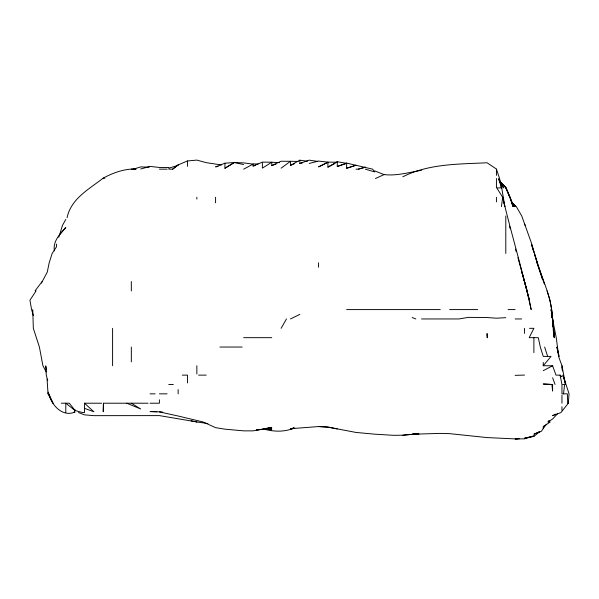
<?xml version="1.0" encoding="UTF-8"?>
<svg xmlns="http://www.w3.org/2000/svg" width="599" height="599" viewBox="0 0 599 599"><rect width="100%" height="100%" fill="white"/><g stroke="black" fill="none" stroke-linecap="round" stroke-linejoin="round"><path stroke-width="0.9" d="M54.374 250.869C52.705 241.33 59.937 233.954 65.793 227.515L59.623 234.696L58.754 237.249M103.455 403.209L103.238 411.663L103.455 403.209L148.11 403.209M555.595 414.134L552.6 415.691L560.949 412.569L568.309 403.209L569.05 393.843L563 375.124L565.516 384.483L561.959 365.757L558.545 356.398M563.547 393.843L564.572 384.483L562.783 384.483M501.445 206.61L502.658 197.251L496.743 187.884L501.73 187.884L504.852 206.61L502.658 197.251C511.628 234.83 522.934 271.886 531.156 309.593L529.284 300.226M75.152 411.962C62.663 417.593 51.402 405.194 48.856 393.843L53.026 403.209L48.04 393.843L48.272 392.143M67.081 217.677C70.944 198.928 88.772 189.269 102.699 178.524M59.623 234.696L62.498 225.336L65.793 219.414M41.421 283.065L47.261 272.141L49.185 262.781L52.18 253.422L56.433 246.885L56.433 244.055M524.514 375.079L515.155 375.348M74.044 412.569L75.152 409.783M281.111 328.312L286.472 318.953M539.392 431.654L533.881 434.215L541.384 431.295L543.241 428.577L543.241 426.832L550.219 421.928L548.025 421.928L549.043 420.423M543.241 428.577L546.415 424.144M42.162 281.508L35.049 290.867L36.097 290.867L29.95 300.226L31.575 309.593L33.319 315.546M561.959 376.232L561.959 376.823L560.08 375.124L555.999 375.124L552.6 365.757L543.241 365.757L551.035 356.398L543.241 356.398L540.313 347.038L538.299 337.671L529.202 337.671L533.881 328.312L529.486 328.312M557.392 413.864L552.6 419.03L548.025 421.928M543.241 426.832L544.431 425.612M533.881 436.401L533.881 435.99L524.514 438.206L533.881 436.401L539.482 431.857M168.768 169.165L172.662 169.165L178.135 164.882L187.494 160.959L196.854 160.098L206.221 162.651L221.533 164.972M281.111 168.169L290.47 161.303L298.13 161.438M172.662 169.165L178.135 164.882M224.939 168.252L234.299 162.524L224.939 163.19L224.939 168.252L234.299 162.524L243.666 162.891L253.025 164.119L243.666 169.165M337.282 162.202L327.923 162.142L318.556 166.896L327.923 162.381L327.923 167.143L337.282 161.708L346.641 163.355L337.282 166.5L337.282 161.708M258.132 164.074L253.025 163.856L253.025 166.005L262.384 162.119L271.751 162.232L271.751 165.496L281.111 161.251L290.47 161.303L290.47 165.384L299.837 160.18L307.497 161.243M327.923 167.143L334.938 163.437M543.241 370.676L552.6 365.757M103.238 178.524L103.238 178.128C113.001 172.782 124.33 168.768 135.576 168.97M290.47 318.953L299.837 314.378M375.438 178.524L384.086 174.594C396.778 176.076 409.147 172.377 421.539 170.273M290.47 165.384L294.73 163.609M402.813 176.802C428.884 163.632 458.647 164.186 487.069 162.771L496.429 169.045L496.429 175.417M224.939 163.19L215.58 166.874L218.133 166.447M293.877 428.143C284.181 432.261 273.211 431.767 263.238 428.906M337.282 166.5L346.641 163.1L372.645 169.165L374.727 171.943L365.368 169.165M299.837 160.18L299.837 163.43L309.196 160.15L317.71 161.408M346.641 168.244L356.001 165.264L346.641 168.244L346.641 163.1M178.135 165.317L168.768 168.229L168.768 167.57L159.409 167.465L150.05 166.41L140.683 169.008M133.39 169.165L140.683 166.911L149.196 167.151M418.132 433.961L412.172 434.245L440.258 433.391L449.624 433.654L487.069 437.577L515.155 438.902L524.514 438.85L533.881 435.99M271.751 165.496L276.004 164.238M358.314 169.165L365.368 167.173L358.314 169.165L356.001 169.165M294.73 428.053L290.47 429.206L293.877 427.978L290.47 428.719L318.556 426.555L327.923 427.087L356.001 432.441L374.727 434.178L393.453 435.316L402.813 435.203L416.432 433.953M309.196 163.43L318.556 161.071L327.923 162.142M299.837 163.43L302.39 162.898M253.025 166.005L255.578 165.526M402.813 435.203L416.432 433.938M258.132 429.805L256.432 429.977L262.384 429.416L271.751 427.372L253.025 430.876L243.666 430.853L224.939 429.169L215.58 427.656L202.949 421.928L178.135 416.013L159.409 411.902L150.05 411.573L156.856 411.723M259.831 429.625L271.751 428.248L268.345 428.255M412.172 434.492L418.986 433.99M505.796 317.665L496.429 318.204L487.069 317.537L468.343 317.373L458.984 318.953L421.539 318.953M519.408 438.775L515.155 438.902L517.708 438.768M131.323 169.165L136.123 169.165M159.409 169.165L167.196 169.165M496.429 169.165L499.588 178.524L501.311 187.884M346.641 309.593L440.258 309.593M449.624 309.593L477.71 309.593M508.072 309.593L515.155 309.593M515.155 318.953L521.624 318.953M243.666 337.671L271.751 337.671M219.915 347.038L242.123 347.038M182.261 375.124L187.494 375.124L187.494 382.971M198.554 375.124L206.221 375.124M168.768 384.483L173.336 384.483M551.919 384.483L552.6 384.483L552.6 391.072L551.919 384.483L543.241 384.011L552.6 384.483M150.05 393.843L155.119 393.843M159.409 393.843L167.106 393.843M61.323 403.209L69.282 403.209L75.152 410.547L82.61 412.569L84.511 412.569L84.511 403.209L101.703 403.209M150.05 403.209L159.409 403.209L159.409 399.803M568.309 403.209L567.725 403.209L567.365 393.843L561.959 393.843L561.959 384.483L560.08 375.124M103.238 178.128L104.937 178.195M279.411 162.636L271.751 162.232L262.384 168.117L262.384 162.943M318.556 426.555L327.923 427.102L337.282 428.929M159.409 411.775L162.793 412.127M196.854 421.981L207.92 423.545M196.854 421.928L159.409 415.609L93.878 415.654L84.511 414.845L78.476 412.569M264.092 428.54L271.751 429.797L266.645 428.614M191.133 420.812L196.592 421.928M234.299 162.569L243.666 164.53M126.778 403.209L140.683 408.982L131.323 403.209M84.511 408.361L93.878 411.768L84.511 403.209M374.727 170.925L384.086 174.594M412.172 317.53L415.803 318.953M511.553 202.649L516.323 206.61L521.744 215.969L531.8 244.055L537.153 262.781L534.293 253.422M75.152 410.577L65.793 403.209L65.793 412.569M511.553 202.844L515.155 205.719L511.808 202.694M499.776 181.632L506.26 187.884L509.734 197.251L505.796 187.884L510.236 197.251L512.984 206.61L510.086 198.097M499.776 181.789L505.796 187.674L499.648 181.138M513.283 204.738L515.155 206.61L511.404 201.571M501.116 184.29L503.572 187.884L499.087 179.303M513.088 205.053L514.069 206.61L510.183 198.097M46.235 371.912L42.926 365.757L39.399 347.038L33.327 328.312L32.75 309.593M45.771 365.757L46.265 375.124L47.71 380.612M524.514 223.741L525.136 225.336M552.6 377.744L555.071 384.483M498.331 178.524L501.73 187.884M534.39 253.422L544.356 284.061M544.648 347.038L547.643 356.398M531.657 244.939L533.881 252.007M547.104 290.867L550.009 300.226L551.612 309.593L552.226 318.099M542.529 279.8L537.026 262.781C543.226 280.924 551.739 298.587 552.495 318.099L551.05 309.593L552.712 318.953L553.221 328.312L554.217 337.671L552.6 318.953L554.487 337.671L553.191 330.019M531.627 244.864L532.376 247.297M532.878 248.914L533.881 252.149M517.91 257.675L529.606 300.226M515.41 249.042L516.166 251.67M527.18 290.867L521.879 272.141L526.461 289.205M551.889 315.613L556.246 337.671L558.725 356.398L556.89 347.038L559.204 356.398M509.532 226.182L510.213 228.736M526.888 290.867L529.067 299.38M551.956 316.399L552.383 318.099L551.934 315.546M551.979 316.399L552.39 318.099M45.913 366.61L46.49 370.032M561.959 367.172L562.386 370.706M562.072 365.757L562.536 370.863M47.066 379.07L48.04 393.843M552.6 324.321L552.78 326.717M561.959 395.318L561.959 403.209M561.959 406.811L561.959 410.397M543.241 362.395L543.241 365.757M533.881 337.671L533.881 352.624M524.514 328.312L524.514 333.403M505.796 215.969L505.796 253.422M496.429 178.524L496.429 187.577M496.429 197.251L496.429 201.915M318.556 262.781L318.556 267.244M215.58 197.251L215.58 202.836M196.854 197.251L196.854 199.093M196.854 365.757L196.854 373.956M187.494 160.959L187.494 166.38M178.135 389.575L178.135 393.843M131.323 281.508L131.323 290.942M131.323 347.038L131.323 361.886M112.597 328.312L112.597 365.757M487.444 337.671L487.069 337.671L487.069 333.508L487.444 337.671M551.829 313.846L551.432 309.593L551.829 313.846"/></g></svg>
